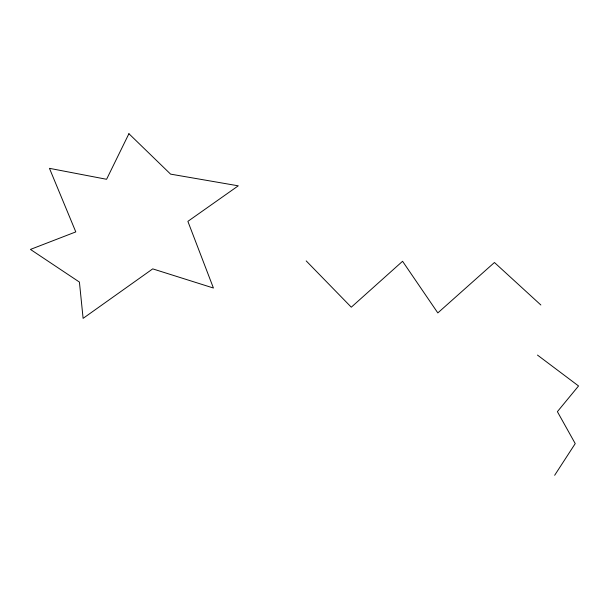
<?xml version="1.0" encoding="UTF-8"?>
<svg xmlns="http://www.w3.org/2000/svg" width="609" height="609" viewBox="0 0 609 609"><rect width="100%" height="100%" fill="white"/><g stroke="black" fill="none" stroke-linecap="round" stroke-linejoin="round"><path stroke-width="0.91" d="M554.654 475.286L575.231 443.603L557.387 411.661L578.55 385.969L537.473 355.077M540.861 304.995L494.439 262.502L437.825 312.919L402.572 261.276L351.294 307.195L306.19 260.896M128.918 133.714L106.583 179.29L49.451 168.335L75.798 231.9L30.45 249.424L79.414 282.074L83.106 318.362L152.722 268.873L213.424 288.027L187.876 221.364L238.279 185.821L170.581 174.128L128.918 133.714"/></g></svg>
